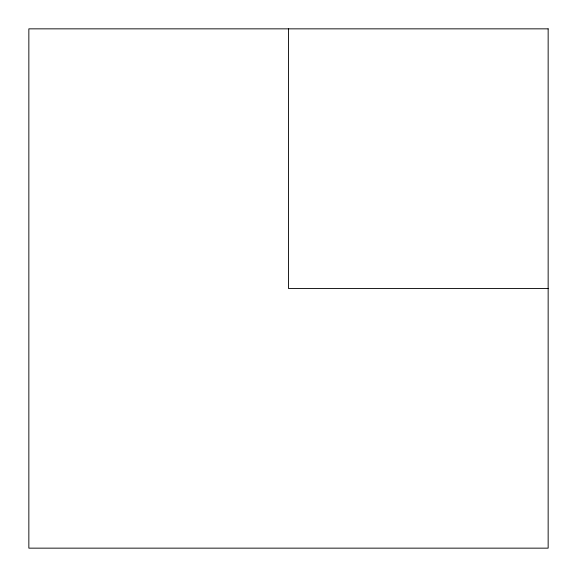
<?xml version="1.0" encoding="UTF-8"?>
<svg xmlns="http://www.w3.org/2000/svg" width="577" height="577" viewBox="0 0 577 577"><rect width="100%" height="100%" fill="white"/><g stroke="black" fill="none" stroke-linecap="round" stroke-linejoin="round"><path stroke-width="0.87" d="M548.15 288.5L288.5 288.5L288.5 28.85M548.15 28.85L28.85 28.85L28.85 548.15L548.15 548.15L548.15 28.85"/></g></svg>
